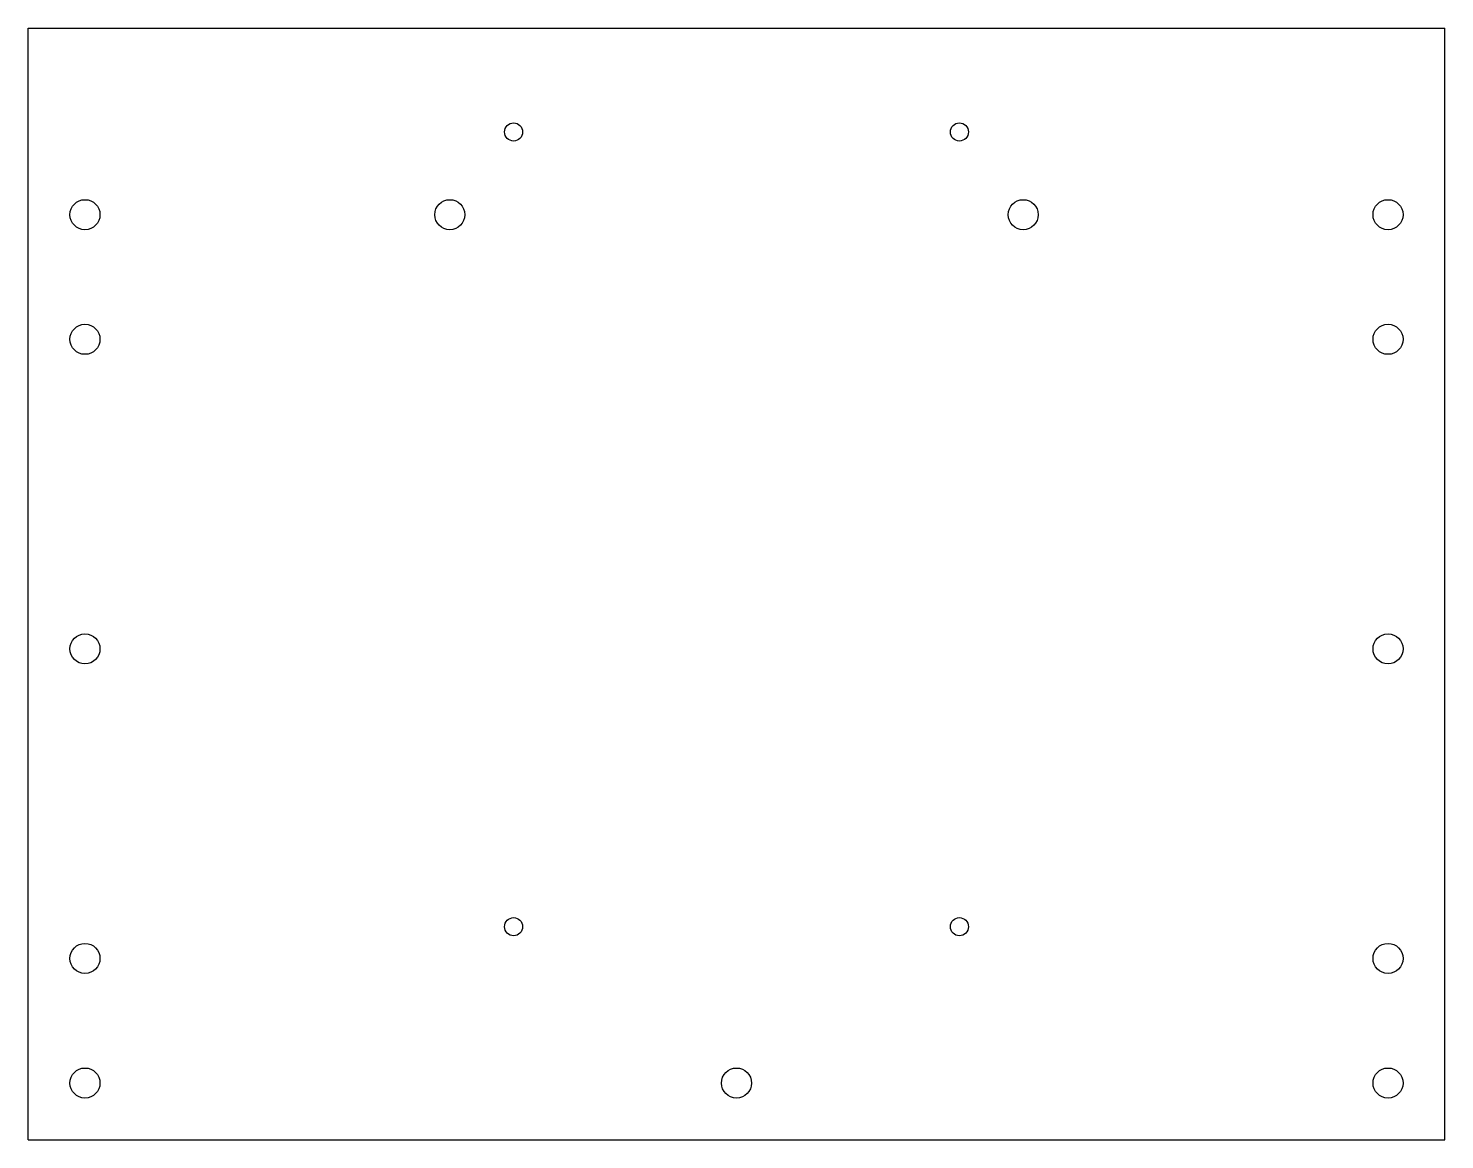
# Model space of a CAD drawing. Extents: x -125 to 125, y -87 to 110.
import ezdxf

# ---------------------------------------------------------------- set-up
doc = ezdxf.new("R2010")
doc.units = 0
doc.layers.get('0').update_dxf_attribs({"linetype": 'continuous'})

# ---------------------------------------------------------------- blocks, each defined once
blk = doc.blocks.new('_X_ICR')
at = {"color": 0}
for p, q in [((-125, -86.65), (-125, 109.55)), ((-125, 109.55), (125, 109.55)), ((125, -86.65), (125, 109.55)), ((-125, -86.65), (125, -86.65))]:
    blk.add_line(p, q, dxfattribs=at)
for centre, radius in [((-39.35, 91.25), 1.6), ((39.35, 91.25), 1.6), ((-115, 76.65), 2.65), ((-50.6, 76.65), 2.65), ((50.6, 76.65), 2.65), ((115, 76.65), 2.65), ((-115, 54.65), 2.65), ((115, 54.65), 2.65), ((-115, 0), 2.65), ((115, 0), 2.65), ((-39.35, -49.05), 1.6), ((39.35, -49.05), 1.6), ((-115, -54.65), 2.65), ((115, -54.65), 2.65), ((-115, -76.65), 2.65), ((0, -76.65), 2.65), ((115, -76.65), 2.65)]:
    blk.add_circle(centre, radius, dxfattribs=at)

msp = doc.modelspace()

# ---------------------------------------------------------------- block references
at = {"color": 0}
msp.add_blockref('_X_ICR', (0, 0), dxfattribs=at)

doc.saveas('drawing.dxf')
